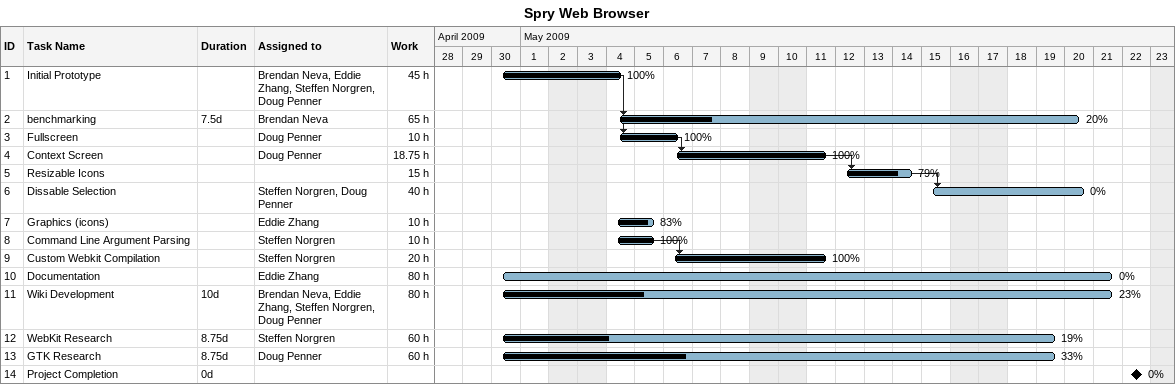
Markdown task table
Spry Web Browser

| ID | Task | Duration | Start | Finish | Predecessors | Resources | % complete | Work (h) |
|---|---|---|---|---|---|---|---|---|
| 1 | Initial Prototype |  | 2009-04-30 | 2009-05-04 |  | Brendan Neva, Eddie Zhang, Steffen Norgren, Doug Penner | 100 | 45 |
| 2 | benchmarking | 7.5d | 2009-05-04 | 2009-05-20 | 1 | Brendan Neva | 20 | 65 |
| 3 | Fullscreen |  | 2009-05-04 | 2009-05-06 | 1 | Doug Penner | 100 | 10 |
| 4 | Context Screen |  | 2009-05-06 | 2009-05-11 | 3 | Doug Penner | 100 | 18.75 |
| 5 | Resizable Icons |  | 2009-05-12 | 2009-05-14 | 4 |  | 79 | 15 |
| 6 | Dissable Selection |  | 2009-05-15 | 2009-05-20 | 5 | Steffen Norgren, Doug Penner | 0 | 40 |
| 7 | Graphics (icons) |  | 2009-05-04 | 2009-05-05 |  | Eddie Zhang | 83 | 10 |
| 8 | Command Line Argument Parsing |  | 2009-05-04 | 2009-05-05 |  | Steffen Norgren | 100 | 10 |
| 9 | Custom Webkit Compilation |  | 2009-05-06 | 2009-05-11 | 8 | Steffen Norgren | 100 | 20 |
| 10 | Documentation |  | 2009-04-30 | 2009-05-21 |  | Eddie Zhang | 0 | 80 |
| 11 | Wiki Development | 10d | 2009-04-30 | 2009-05-21 |  | Brendan Neva, Eddie Zhang, Steffen Norgren, Doug Penner | 23 | 80 |
| 12 | WebKit Research | 8.75d | 2009-04-30 | 2009-05-19 |  | Steffen Norgren | 19 | 60 |
| 13 | GTK Research | 8.75d | 2009-04-30 | 2009-05-19 |  | Doug Penner | 33 | 60 |
| 14 | Project Completion | 0d | 2009-05-22 | 2009-05-22 |  |  | 0 |  |
